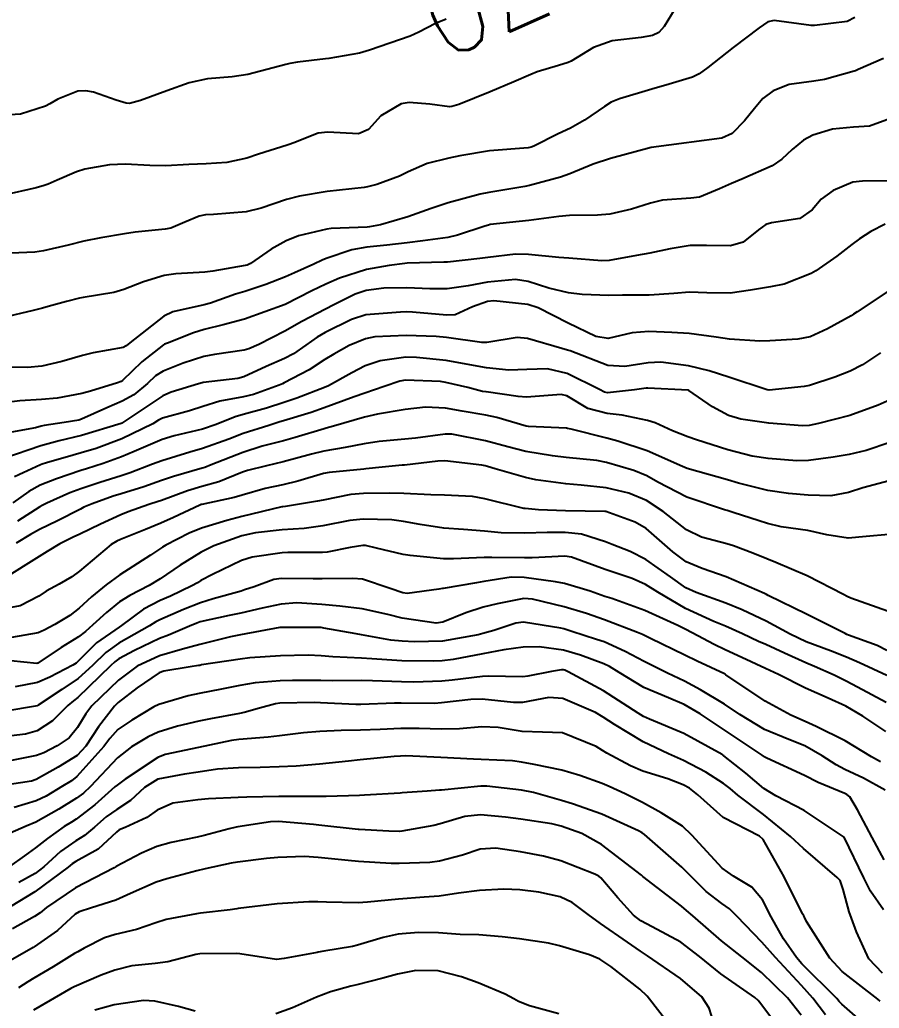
# Model space of a CAD drawing. Header units: metres. Extents: x 318500 to 325275, y 7408834 to 7428799.
# Drawn here: x 323629.18 to 323671.71, y 7420211.47 to 7420260.4 of the extents above; entities that cross this region are included whole.
import ezdxf
from ezdxf.enums import TextEntityAlignment as Align

# ---------------------------------------------------------------- set-up
doc = ezdxf.new("R2010")
doc.units = ezdxf.units.M
doc.header["$MEASUREMENT"] = 0
for name, color, linetype in [('Cotas', 45, 'Continuous'), ('Curvas de Nivel 1m', 11, 'Continuous'), ('Curvas de Nivel 5m', 15, 'Continuous'), ('Vias Primárias', 230, 'Continuous')]:
    doc.layers.add(name, color=color, linetype=linetype)
doc.styles.add('Style-STANDARD', font='STANDARD.shx')

msp = doc.modelspace()

# ---------------------------------------------------------------- linework, layer by layer
at = {"layer": 'Curvas de Nivel 1m', "flags": 128}
for points, elevation in [([(323661.616, 7420260.957), (323661.07, 7420260.064), (323660.799, 7420259.765), (323660.496, 7420259.631), (323659.932, 7420259.519), (323658.489, 7420259.356), (323657.571, 7420259.026), (323656.473, 7420258.352), (323656.323, 7420258.281), (323655.842, 7420258.136), (323654.789, 7420257.824), (323654.465, 7420257.697), (323653.627, 7420257.328), (323652.457, 7420256.838), (323650.899, 7420256.203), (323650.556, 7420256.101), (323650.448, 7420256.097), (323649.467, 7420256.22), (323648.451, 7420256.308), (323648.047, 7420256.236), (323647.049, 7420255.643), (323646.431, 7420254.976), (323645.946, 7420254.749), (323644.428, 7420254.845), (323643.939, 7420254.783), (323642.74, 7420254.307), (323642.509, 7420254.219), (323642.418, 7420254.192), (323640.996, 7420253.746), (323640.408, 7420253.546), (323639.427, 7420253.333), (323638.403, 7420253.269), (323637.547, 7420253.234), (323636.402, 7420253.165), (323635.616, 7420253.188), (323634.403, 7420253.254), (323633.622, 7420253.212), (323632.398, 7420253.003), (323631.981, 7420252.87), (323631.033, 7420252.464), (323630.588, 7420252.268), (323630.387, 7420252.202), (323629.996, 7420252.086), (323628.382, 7420251.725)], 769), ([(323670.509, 7420260.512), (323670.127, 7420260.324), (323668.502, 7420260.121), (323668.348, 7420260.126), (323666.506, 7420260.364), (323666.2, 7420260.299), (323665.767, 7420260.001), (323664.49, 7420259.034), (323663.231, 7420258.039), (323662.803, 7420257.718), (323662.473, 7420257.562), (323661.313, 7420257.215), (323660.463, 7420256.969), (323658.851, 7420256.489), (323658.452, 7420256.322), (323658.108, 7420256.105), (323657.132, 7420255.427), (323656.434, 7420255.033), (323655.817, 7420254.749), (323654.615, 7420254.148), (323654.478, 7420254.091), (323654.419, 7420254.076), (323654.331, 7420254.063), (323652.416, 7420253.918), (323650.95, 7420253.664), (323650.41, 7420253.556), (323649.34, 7420253.286), (323648.4, 7420252.872), (323647.969, 7420252.664), (323646.841, 7420252.253), (323646.389, 7420252.124), (323646.225, 7420252.099), (323644.386, 7420251.901), (323643.018, 7420251.669), (323642.382, 7420251.502), (323641.122, 7420251.073), (323640.375, 7420250.887), (323638.767, 7420250.757), (323638.374, 7420250.738), (323638.062, 7420250.684), (323637.341, 7420250.38), (323636.661, 7420250.092), (323636.365, 7420250.037), (323634.89, 7420249.885), (323634.361, 7420249.805), (323633.188, 7420249.607), (323632.355, 7420249.436), (323631.564, 7420249.246), (323630.347, 7420248.961), (323629.923, 7420248.9), (323628.345, 7420248.838)], 768), ([(323671.919, 7420258.492), (323670.669, 7420257.938), (323670.539, 7420257.88), (323670.479, 7420257.858), (323668.996, 7420257.439), (323668.471, 7420257.357), (323667.259, 7420257.192), (323666.464, 7420256.891), (323665.959, 7420256.496), (323665.531, 7420256.004), (323665.05, 7420255.402), (323664.431, 7420254.774), (323663.921, 7420254.534), (323662.424, 7420254.344), (323662.167, 7420254.309), (323660.42, 7420254.07), (323658.414, 7420253.536), (323657.552, 7420253.254), (323656.406, 7420252.775), (323655.932, 7420252.607), (323654.4, 7420252.195), (323654.169, 7420252.153), (323652.387, 7420251.85), (323651.96, 7420251.761), (323650.381, 7420251.344), (323649.531, 7420251.066), (323648.374, 7420250.649), (323647.031, 7420250.25), (323646.482, 7420250.145), (323646.368, 7420250.133), (323644.59, 7420250.063), (323644.366, 7420250.039), (323642.967, 7420249.697), (323642.357, 7420249.458), (323641.625, 7420249.047), (323640.588, 7420248.336), (323640.424, 7420248.253), (323640.338, 7420248.23), (323638.739, 7420247.959), (323638.333, 7420247.904), (323636.893, 7420247.823), (323636.33, 7420247.742), (323635.306, 7420247.425), (323634.319, 7420247.042), (323633.839, 7420246.905), (323632.313, 7420246.657), (323632.141, 7420246.623), (323631.492, 7420246.458), (323630.575, 7420246.2), (323630.307, 7420246.129), (323629.843, 7420246.014), (323628.301, 7420245.649)], 767), ([(323672.445, 7420255.585), (323671.228, 7420255.138), (323670.437, 7420255.087), (323669.406, 7420254.985), (323668.431, 7420254.693), (323667.959, 7420254.443), (323667.402, 7420253.98), (323666.893, 7420253.507), (323666.412, 7420253.165), (323664.908, 7420252.515), (323664.403, 7420252.297), (323663.814, 7420252.029), (323662.811, 7420251.627), (323662.393, 7420251.562), (323660.986, 7420251.469), (323660.389, 7420251.329), (323659.448, 7420251.02), (323658.38, 7420250.774), (323657.763, 7420250.725), (323656.379, 7420250.712), (323655.848, 7420250.665), (323654.375, 7420250.467), (323652.45, 7420250.258), (323652.371, 7420250.24), (323652.198, 7420250.183), (323650.832, 7420249.734), (323650.361, 7420249.63), (323649.13, 7420249.45), (323648.357, 7420249.365), (323647.351, 7420249.249), (323646.353, 7420249.144), (323645.603, 7420249.019), (323644.344, 7420248.584), (323644.142, 7420248.493), (323643.724, 7420248.296), (323642.773, 7420247.866), (323642.33, 7420247.674), (323641.361, 7420247.288), (323640.319, 7420246.957), (323639.849, 7420246.815), (323638.611, 7420246.365), (323638.309, 7420246.282), (323636.751, 7420245.94), (323636.303, 7420245.729), (323634.625, 7420244.415), (323634.445, 7420244.26), (323634.286, 7420244.174), (323632.813, 7420243.911), (323632.28, 7420243.773), (323631.254, 7420243.482), (323630.272, 7420243.259), (323629.564, 7420243.187), (323628.271, 7420243.206)], 766), ([(323672.012, 7420250.279), (323671.302, 7420249.926), (323670.74, 7420249.559), (323670.36, 7420249.281), (323669.609, 7420248.693), (323668.568, 7420247.967), (323668.339, 7420247.836), (323667.003, 7420247.314), (323666.332, 7420247.184), (323665.336, 7420247.011), (323664.328, 7420246.866), (323663.176, 7420246.885), (323662.329, 7420246.909), (323661.538, 7420246.848), (323660.327, 7420246.773), (323658.998, 7420246.761), (323658.327, 7420246.751), (323657.011, 7420246.804), (323656.327, 7420246.877), (323655.353, 7420247.116), (323654.333, 7420247.445), (323653.711, 7420247.537), (323652.332, 7420247.411), (323651.366, 7420247.23), (323650.329, 7420247.078), (323649.472, 7420247.075), (323648.329, 7420247.123), (323647.189, 7420247.113), (323646.321, 7420246.995), (323645.776, 7420246.81), (323644.719, 7420246.284), (323644.308, 7420246.075), (323643.138, 7420245.466), (323642.297, 7420244.984), (323641.002, 7420244.329), (323640.508, 7420244.115), (323640.286, 7420244.045), (323638.811, 7420243.833), (323638.28, 7420243.724), (323637.26, 7420243.395), (323636.269, 7420243.011), (323635.894, 7420242.767), (323635.497, 7420242.401), (323634.821, 7420241.842), (323634.246, 7420241.513), (323633.482, 7420241.191), (323632.233, 7420240.622), (323632.103, 7420240.58), (323631.374, 7420240.459), (323630.383, 7420240.314), (323630.228, 7420240.28), (323629.953, 7420240.2), (323628.224, 7420239.889)], 764), ([(323672.332, 7420247.079), (323670.614, 7420245.936), (323670.438, 7420245.819), (323670.317, 7420245.746), (323669.158, 7420245.106), (323668.301, 7420244.703), (323667.686, 7420244.589), (323666.298, 7420244.506), (323665.808, 7420244.486), (323664.299, 7420244.589), (323663.646, 7420244.684), (323662.302, 7420244.871), (323661.439, 7420244.922), (323660.303, 7420244.963), (323659.477, 7420244.908), (323658.298, 7420244.63), (323657.685, 7420244.723), (323656.309, 7420245.382), (323654.834, 7420246.145), (323654.322, 7420246.309), (323652.639, 7420246.491), (323652.323, 7420246.458), (323651.585, 7420246.191), (323650.719, 7420245.799), (323650.313, 7420245.771), (323648.615, 7420245.928), (323648.316, 7420245.939), (323648.013, 7420245.932), (323646.305, 7420245.797), (323645.595, 7420245.562), (323644.296, 7420244.913), (323643.897, 7420244.691), (323643.331, 7420244.3), (323642.721, 7420243.868), (323642.28, 7420243.64), (323641.369, 7420243.229), (323640.266, 7420242.724), (323639.971, 7420242.638), (323638.261, 7420242.443), (323638.203, 7420242.428), (323638.022, 7420242.372), (323636.672, 7420241.968), (323636.251, 7420241.779), (323635.419, 7420241.226), (323634.23, 7420240.433), (323634.2, 7420240.42), (323632.224, 7420239.819), (323631.12, 7420239.562), (323630.218, 7420239.313), (323628.391, 7420238.677)], 763), ([(323671.767, 7420243.918), (323670.885, 7420243.327), (323670.276, 7420243.013), (323669.52, 7420242.703), (323668.265, 7420242.299), (323667.99, 7420242.246), (323666.261, 7420242.069), (323666.17, 7420242.083), (323664.27, 7420242.714), (323663.293, 7420243.017), (323662.278, 7420243.275), (323660.896, 7420243.448), (323660.28, 7420243.425), (323659.124, 7420243.241), (323658.278, 7420243.282), (323656.412, 7420244.004), (323656.289, 7420244.047), (323656.003, 7420244.133), (323654.297, 7420244.615), (323653.786, 7420244.67), (323652.294, 7420244.427), (323652.049, 7420244.428), (323650.297, 7420244.665), (323649.784, 7420244.729), (323648.298, 7420244.777), (323646.744, 7420244.701), (323646.294, 7420244.611), (323645.482, 7420244.272), (323644.714, 7420243.853), (323644.279, 7420243.578), (323643.493, 7420243.076), (323642.262, 7420242.423), (323642.187, 7420242.386), (323642.016, 7420242.314), (323640.741, 7420241.845), (323640.251, 7420241.729), (323639.083, 7420241.522), (323638.243, 7420241.254), (323637.581, 7420241.035), (323636.234, 7420240.672), (323636.047, 7420240.578), (323635.756, 7420240.397), (323634.222, 7420239.653), (323632.953, 7420239.174), (323632.215, 7420238.96), (323631.814, 7420238.854), (323630.496, 7420238.467), (323630.281, 7420238.398), (323630.208, 7420238.37), (323628.921, 7420237.767)], 762), ([(323672.257, 7420241.594), (323671.656, 7420241.321), (323670.249, 7420240.81), (323668.701, 7420240.419), (323668.243, 7420240.32), (323667.919, 7420240.298), (323666.244, 7420240.432), (323664.86, 7420240.625), (323664.248, 7420240.812), (323663.462, 7420241.241), (323662.284, 7420242.05), (323662.26, 7420242.06), (323660.261, 7420242.165), (323660.176, 7420242.157), (323659.607, 7420242.08), (323658.258, 7420241.93), (323658.117, 7420241.96), (323657.861, 7420242.106), (323656.271, 7420242.896), (323655.289, 7420243.126), (323654.274, 7420243.092), (323653.38, 7420243.056), (323652.275, 7420243.167), (323651.084, 7420243.391), (323650.28, 7420243.536), (323648.817, 7420243.69), (323648.282, 7420243.695), (323647.008, 7420243.52), (323646.275, 7420243.271), (323645.617, 7420242.923), (323644.455, 7420242.287), (323644.259, 7420242.198), (323642.884, 7420241.673), (323642.247, 7420241.453), (323641.392, 7420241.174), (323640.238, 7420240.859), (323639.837, 7420240.745), (323638.895, 7420240.36), (323638.228, 7420240.129), (323636.811, 7420239.798), (323636.222, 7420239.62), (323634.833, 7420239.028), (323634.213, 7420238.76), (323633.299, 7420238.434), (323632.481, 7420238.171), (323632.204, 7420238.081), (323630.988, 7420237.673), (323630.193, 7420237.355), (323629.618, 7420237.049), (323628.841, 7420236.49)], 761), ([(323672.205, 7420237.575), (323670.895, 7420237.234), (323670.196, 7420236.999), (323669.31, 7420236.837), (323668.193, 7420236.87), (323667.229, 7420236.946), (323666.197, 7420237.093), (323664.751, 7420237.462), (323664.204, 7420237.621), (323662.73, 7420238.042), (323662.212, 7420238.195), (323661.974, 7420238.292), (323660.225, 7420239.054), (323658.775, 7420239.548), (323658.234, 7420239.696), (323656.463, 7420240.127), (323656.285, 7420240.174), (323656.241, 7420240.184), (323654.36, 7420240.267), (323654.241, 7420240.29), (323652.787, 7420240.713), (323652.246, 7420240.823), (323651.076, 7420241.025), (323650.25, 7420241.172), (323649.252, 7420241.218), (323648.249, 7420241.11), (323646.874, 7420240.878), (323646.245, 7420240.72), (323644.708, 7420240.283), (323644.341, 7420240.186), (323644.238, 7420240.158), (323642.813, 7420239.715), (323642.222, 7420239.554), (323641.181, 7420239.287), (323640.216, 7420238.982), (323638.646, 7420238.363), (323638.34, 7420238.236), (323638.207, 7420238.196), (323636.79, 7420237.795), (323636.198, 7420237.589), (323635.322, 7420237.274), (323634.188, 7420236.93), (323633.8, 7420236.811), (323632.76, 7420236.441), (323632.352, 7420236.273), (323632.176, 7420236.181), (323631.038, 7420235.59), (323630.16, 7420235.162), (323629.712, 7420234.921), (323629, 7420234.487)], 759), ([(323672.17, 7420234.927), (323671.069, 7420234.827), (323670.168, 7420234.735), (323669.113, 7420234.9), (323668.171, 7420235.113), (323666.853, 7420235.304), (323666.175, 7420235.459), (323665.77, 7420235.59), (323664.482, 7420236.015), (323664.181, 7420236.113), (323664.061, 7420236.143), (323662.191, 7420236.764), (323660.748, 7420237.518), (323660.206, 7420237.819), (323659.563, 7420238.08), (323658.216, 7420238.486), (323657.736, 7420238.588), (323656.219, 7420238.737), (323655.549, 7420238.807), (323654.223, 7420239.036), (323653.328, 7420239.265), (323652.231, 7420239.556), (323650.559, 7420239.882), (323650.235, 7420239.893), (323648.764, 7420239.693), (323648.231, 7420239.631), (323646.961, 7420239.517), (323646.227, 7420239.408), (323645.273, 7420239.225), (323644.221, 7420239.041), (323643.61, 7420238.902), (323642.212, 7420238.519), (323641.394, 7420238.322), (323640.449, 7420238.093), (323640.205, 7420238.01), (323639.029, 7420237.526), (323638.194, 7420237.288), (323637.483, 7420237.084), (323636.183, 7420236.598), (323636.029, 7420236.546), (323635.56, 7420236.399), (323634.543, 7420236.046), (323634.172, 7420235.895), (323633.168, 7420235.432), (323632.157, 7420234.938), (323631.827, 7420234.782), (323631.164, 7420234.46), (323630.535, 7420234.077), (323630.144, 7420233.825), (323628.365, 7420232.729)], 758), ([(323672.118, 7420231.127), (323670.3, 7420231.765), (323670.129, 7420231.842), (323669.944, 7420231.943), (323668.144, 7420232.875), (323666.598, 7420233.541), (323666.156, 7420233.72), (323665.464, 7420234), (323664.501, 7420234.352), (323664.164, 7420234.455), (323662.918, 7420234.789), (323662.171, 7420235.148), (323661.011, 7420236.062), (323660.188, 7420236.609), (323659.317, 7420236.96), (323658.197, 7420237.223), (323656.96, 7420237.357), (323656.199, 7420237.42), (323654.723, 7420237.624), (323654.204, 7420237.734), (323652.71, 7420238.172), (323652.321, 7420238.287), (323652.212, 7420238.318), (323652.049, 7420238.346), (323650.215, 7420238.563), (323649.871, 7420238.558), (323648.212, 7420238.36), (323648.096, 7420238.348), (323647.109, 7420238.247), (323646.298, 7420238.17), (323646.208, 7420238.159), (323644.496, 7420237.996), (323644.205, 7420237.935), (323642.942, 7420237.559), (323642.196, 7420237.385), (323641.327, 7420237.189), (323640.188, 7420236.862), (323639.781, 7420236.751), (323638.181, 7420236.406), (323638.152, 7420236.399), (323638.085, 7420236.371), (323636.792, 7420235.763), (323636.166, 7420235.477), (323635.398, 7420235.165), (323634.154, 7420234.674), (323633.979, 7420234.597), (323633.699, 7420234.427), (323632.137, 7420233.112), (323631.758, 7420232.829), (323631.123, 7420232.46), (323630.484, 7420232.107), (323630.121, 7420231.873), (323629.202, 7420231.395), (323628.11, 7420231.186)], 757), ([(323672.093, 7420229.178), (323671.601, 7420229.423), (323670.194, 7420229.939), (323670.101, 7420229.976), (323670.028, 7420230.014), (323668.115, 7420230.975), (323666.213, 7420231.904), (323666.129, 7420231.945), (323666.04, 7420231.991), (323664.142, 7420232.829), (323662.955, 7420233.231), (323662.153, 7420233.574), (323661.491, 7420234.057), (323660.171, 7420235.217), (323659.631, 7420235.535), (323658.18, 7420236.057), (323658.138, 7420236.059), (323656.18, 7420236.084), (323654.844, 7420236.143), (323654.181, 7420236.204), (323654.122, 7420236.21), (323652.188, 7420236.691), (323651.582, 7420236.796), (323650.19, 7420236.873), (323649.517, 7420236.89), (323648.191, 7420236.957), (323647.463, 7420236.969), (323646.19, 7420236.954), (323645.56, 7420236.899), (323644.185, 7420236.627), (323643.907, 7420236.57), (323642.32, 7420236.309), (323642.199, 7420236.29), (323642.18, 7420236.289), (323642.154, 7420236.285), (323640.175, 7420235.812), (323639.423, 7420235.606), (323638.163, 7420235.228), (323637.554, 7420234.981), (323636.408, 7420234.387), (323636.247, 7420234.292), (323636.148, 7420234.226), (323635.648, 7420233.901), (323634.135, 7420232.917), (323633.457, 7420232.43), (323632.726, 7420231.836), (323632.112, 7420231.276), (323631.653, 7420230.909), (323630.911, 7420230.462), (323630.386, 7420230.177), (323630.094, 7420230.056), (323628.765, 7420229.815)], 756), ([(323672.06, 7420226.6), (323670.638, 7420227.365), (323670.076, 7420227.653), (323669.486, 7420227.949), (323668.509, 7420228.388), (323668.086, 7420228.569), (323667.018, 7420229.053), (323666.095, 7420229.466), (323665.73, 7420229.629), (323664.941, 7420230.007), (323664.105, 7420230.379), (323663.526, 7420230.611), (323662.118, 7420231.259), (323660.762, 7420232.064), (323660.136, 7420232.448), (323659.48, 7420232.74), (323658.146, 7420233.189), (323656.485, 7420233.795), (323656.156, 7420233.846), (323654.531, 7420233.77), (323654.154, 7420233.771), (323652.543, 7420233.786), (323652.154, 7420233.775), (323650.641, 7420233.714), (323650.153, 7420233.723), (323648.504, 7420233.877), (323648.156, 7420233.932), (323646.832, 7420234.25), (323646.282, 7420234.379), (323646.161, 7420234.382), (323645.534, 7420234.269), (323644.395, 7420234.048), (323644.156, 7420234.029), (323642.436, 7420234.027), (323642.156, 7420234.013), (323640.684, 7420233.8), (323640.149, 7420233.628), (323638.72, 7420232.943), (323638.133, 7420232.635), (323637.969, 7420232.534), (323637.692, 7420232.374), (323636.639, 7420231.869), (323636.119, 7420231.646), (323635.3, 7420231.215), (323634.218, 7420230.418), (323634.099, 7420230.34), (323632.974, 7420229.549), (323632.073, 7420228.642), (323631.973, 7420228.55), (323631.795, 7420228.453), (323630.668, 7420227.86), (323630.061, 7420227.589), (323628.956, 7420227.384)], 754), ([(323672.039, 7420225.165), (323670.905, 7420225.927), (323670.057, 7420226.415), (323669.192, 7420226.824), (323668.07, 7420227.316), (323666.728, 7420227.984), (323666.083, 7420228.291), (323664.904, 7420228.823), (323664.092, 7420229.208), (323663.543, 7420229.477), (323662.452, 7420230.045), (323662.103, 7420230.226), (323661.75, 7420230.409), (323660.116, 7420231.15), (323658.476, 7420231.744), (323658.126, 7420231.858), (323657.411, 7420232.111), (323656.136, 7420232.498), (323655.69, 7420232.581), (323654.14, 7420232.791), (323653.5, 7420232.8), (323652.136, 7420232.59), (323651.787, 7420232.534), (323650.13, 7420232.242), (323650.101, 7420232.24), (323649.918, 7420232.212), (323648.35, 7420232.005), (323648.127, 7420232.032), (323647.512, 7420232.239), (323646.137, 7420232.701), (323645.657, 7420232.747), (323644.136, 7420232.72), (323643.704, 7420232.727), (323642.137, 7420232.748), (323641.758, 7420232.693), (323640.772, 7420232.33), (323640.291, 7420232.174), (323640.127, 7420232.122), (323638.752, 7420231.729), (323638.117, 7420231.534), (323637.285, 7420231.205), (323636.105, 7420230.697), (323635.906, 7420230.59), (323635.59, 7420230.398), (323634.087, 7420229.543), (323633.429, 7420229.08), (323632.784, 7420228.439), (323632.063, 7420227.785), (323631.265, 7420227.251), (323630.095, 7420226.47), (323630.072, 7420226.448), (323630.05, 7420226.439), (323628.385, 7420226.155)], 753), ([(323671.77, 7420223.666), (323671.322, 7420223.92), (323670.031, 7420224.704), (323668.583, 7420225.42), (323668.045, 7420225.66), (323667.342, 7420225.977), (323666.06, 7420226.661), (323664.126, 7420227.973), (323664.08, 7420228.003), (323664.055, 7420228.02), (323662.698, 7420228.653), (323662.089, 7420228.95), (323660.389, 7420229.775), (323660.098, 7420229.919), (323659.996, 7420229.968), (323659.742, 7420230.075), (323658.109, 7420230.695), (323657.223, 7420231.004), (323656.118, 7420231.34), (323654.545, 7420231.724), (323654.124, 7420231.746), (323652.795, 7420231.494), (323652.117, 7420231.314), (323651.259, 7420231.047), (323650.106, 7420230.577), (323649.789, 7420230.528), (323648.108, 7420230.781), (323647.392, 7420230.96), (323646.115, 7420231.247), (323645.015, 7420231.378), (323644.118, 7420231.459), (323642.889, 7420231.532), (323642.117, 7420231.473), (323641.165, 7420231.273), (323640.11, 7420231.033), (323639.548, 7420230.909), (323638.103, 7420230.594), (323637.936, 7420230.538), (323637.58, 7420230.375), (323636.539, 7420229.942), (323636.094, 7420229.766), (323634.854, 7420229.181), (323634.075, 7420228.758), (323633.878, 7420228.618), (323633.673, 7420228.426), (323632.054, 7420226.851), (323631.828, 7420226.677), (323631.555, 7420226.455), (323630.803, 7420225.698), (323630.031, 7420225.205), (323629.467, 7420225.04), (323628.026, 7420224.87)], 752), ([(323672.003, 7420222.257), (323670.934, 7420222.851), (323670.014, 7420223.292), (323669.582, 7420223.513), (323668.894, 7420223.957), (323668.027, 7420224.453), (323667.239, 7420224.771), (323666.039, 7420225.265), (323664.818, 7420226.008), (323664.058, 7420226.521), (323662.874, 7420227.232), (323662.074, 7420227.663), (323661.233, 7420228.058), (323660.086, 7420228.628), (323659.14, 7420229.134), (323658.095, 7420229.598), (323657.718, 7420229.727), (323656.491, 7420230.124), (323656.102, 7420230.247), (323655.95, 7420230.284), (323654.106, 7420230.577), (323653.724, 7420230.538), (323652.636, 7420230.172), (323652.098, 7420230.014), (323651.871, 7420229.956), (323650.094, 7420229.638), (323648.706, 7420229.612), (323648.094, 7420229.636), (323647.548, 7420229.692), (323646.097, 7420229.947), (323645.831, 7420229.997), (323644.228, 7420230.288), (323644.1, 7420230.311), (323644.078, 7420230.312), (323642.1, 7420230.321), (323642.042, 7420230.311), (323640.096, 7420229.954), (323639.606, 7420229.858), (323638.091, 7420229.475), (323637.231, 7420229.236), (323636.085, 7420228.913), (323634.981, 7420228.406), (323634.063, 7420227.712), (323632.746, 7420226.44), (323632.442, 7420226.046), (323632.034, 7420225.362), (323631.625, 7420224.855), (323631.035, 7420224.46), (323630.37, 7420224.113), (323630.013, 7420223.973), (323628.772, 7420223.725)], 751), ([(323671.924, 7420216.339), (323671.271, 7420217.257), (323670.946, 7420217.925), (323669.97, 7420219.94), (323667.989, 7420221.252), (323666.592, 7420221.984), (323666.004, 7420222.349), (323665.111, 7420223.104), (323664.019, 7420223.967), (323663.987, 7420223.987), (323663.93, 7420224.021), (323662.035, 7420225.067), (323660.337, 7420225.776), (323660.048, 7420225.906), (323659.777, 7420226.074), (323658.066, 7420227.177), (323656.317, 7420228.126), (323656.149, 7420228.197), (323656.081, 7420228.218), (323655.988, 7420228.224), (323655.484, 7420228.136), (323654.317, 7420227.906), (323654.076, 7420227.881), (323652.351, 7420227.901), (323652.076, 7420227.889), (323650.575, 7420227.7), (323650.072, 7420227.654), (323648.682, 7420227.613), (323648.071, 7420227.624), (323646.64, 7420227.683), (323646.071, 7420227.689), (323644.671, 7420227.681), (323644.071, 7420227.692), (323642.677, 7420227.698), (323642.071, 7420227.683), (323640.821, 7420227.576), (323640.067, 7420227.445), (323639.156, 7420227.261), (323638.06, 7420227.051), (323637.506, 7420226.927), (323636.052, 7420226.505), (323635.815, 7420226.394), (323634.715, 7420225.735), (323634.033, 7420225.265), (323633.629, 7420224.823), (323633.332, 7420224.43), (323632.005, 7420222.934), (323631.735, 7420222.721), (323631.289, 7420222.457), (323630.477, 7420221.973), (323629.983, 7420221.733), (323628.897, 7420221.404)], 749), ([(323671.879, 7420213.21), (323671.191, 7420213.92), (323670.583, 7420215.257), (323670.339, 7420215.934), (323670.231, 7420216.243), (323669.934, 7420217.339), (323669.779, 7420217.783), (323669.635, 7420217.945), (323667.961, 7420219.372), (323667.322, 7420219.976), (323665.986, 7420221.056), (323664.717, 7420222.009), (323664.328, 7420222.34), (323664.006, 7420222.59), (323663.134, 7420223.156), (323662.017, 7420223.734), (323661.278, 7420224.057), (323660.029, 7420224.663), (323658.614, 7420225.519), (323658.047, 7420225.882), (323657.669, 7420226.106), (323656.06, 7420226.807), (323655.352, 7420226.846), (323654.057, 7420226.61), (323653.608, 7420226.606), (323652.059, 7420226.763), (323651.499, 7420226.748), (323650.056, 7420226.579), (323649.71, 7420226.559), (323648.055, 7420226.566), (323647.725, 7420226.565), (323646.054, 7420226.499), (323645.814, 7420226.503), (323644.055, 7420226.592), (323643.75, 7420226.597), (323642.054, 7420226.567), (323641.828, 7420226.539), (323641.04, 7420226.325), (323640.281, 7420226.102), (323640.046, 7420226.054), (323638.609, 7420225.794), (323638.04, 7420225.674), (323636.987, 7420225.429), (323636.031, 7420225.133), (323635.53, 7420224.895), (323634.705, 7420224.41), (323634.014, 7420223.861), (323632.678, 7420222.44), (323632.331, 7420222.109), (323631.991, 7420221.86), (323631.114, 7420221.323), (323629.972, 7420220.683), (323629.493, 7420220.477), (323628.433, 7420220.023)], 748), ([(323671.759, 7420211.812), (323671.642, 7420211.913), (323669.88, 7420213.293), (323669.26, 7420213.949), (323668.12, 7420215.763), (323668.021, 7420215.968), (323667.986, 7420216.035), (323667.922, 7420216.148), (323667.011, 7420217.979), (323665.968, 7420219.826), (323665.789, 7420219.993), (323663.983, 7420220.905), (323662.738, 7420222.039), (323662.326, 7420222.368), (323662.005, 7420222.534), (323661.249, 7420222.816), (323660.011, 7420223.209), (323659.4, 7420223.466), (323658.232, 7420224.097), (323658.022, 7420224.225), (323657.71, 7420224.42), (323656.034, 7420225.094), (323655.049, 7420225.126), (323654.035, 7420225.163), (323652.848, 7420225.357), (323652.038, 7420225.394), (323650.931, 7420225.302), (323650.036, 7420225.286), (323648.949, 7420225.309), (323648.036, 7420225.312), (323647.011, 7420225.27), (323646.035, 7420225.238), (323645.086, 7420225.223), (323644.033, 7420225.167), (323643.224, 7420225.107), (323642.03, 7420224.958), (323641.467, 7420224.88), (323640.026, 7420224.764), (323639.656, 7420224.715), (323638.02, 7420224.37), (323636.377, 7420224.025), (323636.015, 7420223.876), (323634.401, 7420222.811), (323634.001, 7420222.516), (323633.889, 7420222.422), (323632.884, 7420221.539), (323631.976, 7420220.834), (323631.743, 7420220.681), (323631.379, 7420220.456), (323630.555, 7420219.87), (323629.954, 7420219.405), (323629.41, 7420219.016), (323628.673, 7420218.489)], 747), ([(323670.783, 7420210.86), (323669.857, 7420211.669), (323669.724, 7420211.807), (323669.605, 7420211.944), (323667.885, 7420213.662), (323667.617, 7420213.973), (323666.973, 7420214.911), (323666.367, 7420215.986), (323665.928, 7420216.827), (323665.403, 7420217.466), (323664.501, 7420218.012), (323663.946, 7420218.397), (323662.442, 7420220.043), (323661.977, 7420220.485), (323660.912, 7420221.135), (323659.994, 7420221.645), (323659.132, 7420222.083), (323658.352, 7420222.444), (323658.005, 7420222.594), (323656.888, 7420222.996), (323656.011, 7420223.249), (323654.631, 7420223.527), (323654.015, 7420223.645), (323653.568, 7420223.709), (323652.016, 7420223.789), (323651.633, 7420223.803), (323650.017, 7420223.882), (323648.287, 7420223.958), (323648.017, 7420223.953), (323647.709, 7420223.926), (323646.015, 7420223.761), (323645.451, 7420223.705), (323644.013, 7420223.549), (323642.861, 7420223.452), (323642.011, 7420223.413), (323641.076, 7420223.39), (323640.01, 7420223.365), (323638.963, 7420223.309), (323638.008, 7420223.158), (323637.325, 7420223.059), (323636.004, 7420222.8), (323635.347, 7420222.4), (323634.653, 7420221.747), (323633.983, 7420221.311), (323633.456, 7420220.949), (323632.87, 7420220.436), (323632.388, 7420220.019), (323631.959, 7420219.747), (323631.189, 7420219.221), (323630.369, 7420218.466), (323629.937, 7420218.131), (323629.13, 7420217.684)], 746), ([(323667.852, 7420211.127), (323667.17, 7420211.977), (323665.879, 7420213.237), (323664.908, 7420214.005), (323663.902, 7420214.804), (323662.479, 7420216.042), (323662.179, 7420216.302), (323661.925, 7420216.517), (323660.014, 7420217.994), (323659.94, 7420218.049), (323657.962, 7420219.579), (323656.992, 7420220.115), (323655.975, 7420220.482), (323655.509, 7420220.603), (323653.98, 7420220.827), (323653.213, 7420220.93), (323651.983, 7420221.047), (323651.208, 7420220.965), (323649.976, 7420220.593), (323649.672, 7420220.516), (323648.077, 7420220.229), (323647.986, 7420220.214), (323647.97, 7420220.213), (323647.434, 7420220.238), (323645.971, 7420220.309), (323645.919, 7420220.312), (323643.974, 7420220.53), (323643.709, 7420220.558), (323641.976, 7420220.709), (323641.591, 7420220.7), (323639.972, 7420220.448), (323639.881, 7420220.432), (323639.539, 7420220.346), (323638.309, 7420220.021), (323637.964, 7420219.938), (323636.677, 7420219.665), (323635.956, 7420219.468), (323635.204, 7420219.148), (323633.941, 7420218.478), (323633.904, 7420218.457), (323633.842, 7420218.421), (323631.93, 7420217.426), (323630.505, 7420216.461), (323630.184, 7420216.198), (323629.913, 7420216.013), (323628.81, 7420215.392)], 744), ([(323667.122, 7420209.977), (323665.857, 7420211.689), (323665.723, 7420211.857), (323665.555, 7420211.995), (323663.877, 7420213.173), (323662.812, 7420214.036), (323661.9, 7420214.734), (323660.476, 7420215.499), (323659.916, 7420215.789), (323659.549, 7420216.076), (323658.776, 7420216.935), (323657.938, 7420217.919), (323657.84, 7420218.002), (323657.639, 7420218.105), (323655.95, 7420218.772), (323655.099, 7420218.993), (323653.956, 7420219.205), (323652.729, 7420219.398), (323651.957, 7420219.337), (323651.095, 7420219.051), (323649.948, 7420218.746), (323649.478, 7420218.684), (323647.946, 7420218.625), (323647.55, 7420218.632), (323645.947, 7420218.736), (323645.436, 7420218.779), (323643.95, 7420218.928), (323643.273, 7420218.974), (323641.949, 7420218.935), (323641.394, 7420218.873), (323639.945, 7420218.698), (323639.642, 7420218.647), (323638.357, 7420218.364), (323637.939, 7420218.262), (323636.449, 7420217.871), (323635.933, 7420217.706), (323634.664, 7420217.146), (323633.924, 7420216.824), (323632.732, 7420216.432), (323632.11, 7420216.246), (323631.915, 7420216.117), (323631.044, 7420215.312), (323629.89, 7420214.5), (323629.836, 7420214.471), (323628.608, 7420213.761)], 743), ([(323663.751, 7420210.021), (323663.301, 7420211.475), (323662.934, 7420212.034), (323661.873, 7420212.931), (323660.248, 7420214.066), (323659.893, 7420214.299), (323659.25, 7420214.73), (323657.914, 7420215.667), (323657.305, 7420216.109), (323656.508, 7420216.703), (323655.928, 7420216.977), (323654.857, 7420217.215), (323653.932, 7420217.329), (323653.127, 7420217.358), (323651.931, 7420217.294), (323650.897, 7420217.163), (323649.928, 7420217.018), (323649.184, 7420216.961), (323647.926, 7420216.87), (323646.383, 7420216.712), (323645.924, 7420216.689), (323644.363, 7420216.722), (323643.924, 7420216.739), (323643.483, 7420216.736), (323641.923, 7420216.632), (323639.979, 7420216.398), (323639.921, 7420216.39), (323639.591, 7420216.345), (323638.114, 7420216.17), (323637.917, 7420216.144), (323636.43, 7420215.867), (323635.91, 7420215.7), (323634.95, 7420215.358), (323633.901, 7420215.123), (323633.364, 7420214.96), (323632.37, 7420214.435), (323632.058, 7420214.267), (323631.886, 7420214.171), (323630.822, 7420213.51), (323629.867, 7420212.951), (323629.568, 7420212.771), (323629.109, 7420212.481)], 742), ([(323661.603, 7420210.292), (323660.224, 7420212.066), (323659.865, 7420212.411), (323658.435, 7420213.538), (323657.887, 7420213.902), (323657.379, 7420214.108), (323655.896, 7420214.561), (323655.344, 7420214.69), (323653.901, 7420214.908), (323653.056, 7420215.01), (323651.904, 7420215.094), (323650.975, 7420215.123), (323649.905, 7420215.206), (323648.902, 7420215.223), (323647.903, 7420215.129), (323647.165, 7420214.977), (323645.895, 7420214.584), (323645.636, 7420214.522), (323644.23, 7420214.285), (323643.94, 7420214.238), (323643.889, 7420214.229), (323642.267, 7420213.923), (323641.884, 7420213.884), (323640.07, 7420214.154), (323639.887, 7420214.172), (323638.089, 7420214.165), (323637.886, 7420214.13), (323636.504, 7420213.757), (323635.879, 7420213.677), (323634.721, 7420213.564), (323633.874, 7420213.359), (323633.2, 7420213.097), (323631.861, 7420212.532), (323631.801, 7420212.501), (323631.702, 7420212.442), (323629.849, 7420211.376)], 741)]:
    msp.add_lwpolyline(points, dxfattribs=dict(at, elevation=elevation))
at = {"layer": 'Curvas de Nivel 5m', "flags": 128}
for points, elevation in [([(323650.282, 7420260.434), (323649.759, 7420260.217), (323648.934, 7420259.785), (323648.49, 7420259.59), (323647.489, 7420259.241), (323646.48, 7420258.901), (323645.989, 7420258.756), (323644.473, 7420258.479), (323644.3, 7420258.464), (323642.928, 7420258.305), (323642.535, 7420258.244), (323642.469, 7420258.225), (323642.349, 7420258.192), (323640.463, 7420257.684), (323639.689, 7420257.578), (323638.461, 7420257.475), (323637.555, 7420257.283), (323636.455, 7420256.888), (323635.16, 7420256.409), (323634.607, 7420256.259), (323634.448, 7420256.27), (323633.941, 7420256.428), (323632.83, 7420256.821), (323632.454, 7420256.889), (323632.044, 7420256.865), (323631.069, 7420256.464), (323630.671, 7420256.243), (323630.445, 7420256.132), (323629.206, 7420255.721), (323628.438, 7420255.683)], 770), ([(323672.405, 7420252.427), (323670.881, 7420252.409), (323670.404, 7420252.357), (323669.438, 7420251.954), (323668.836, 7420251.52), (323668.385, 7420250.995), (323667.789, 7420250.566), (323666.375, 7420250.352), (323666.094, 7420250.274), (323665.729, 7420250), (323664.979, 7420249.392), (323664.358, 7420249.205), (323663.169, 7420249.227), (323662.358, 7420249.223), (323661.358, 7420249.057), (323660.352, 7420248.851), (323659.703, 7420248.727), (323658.346, 7420248.484), (323657.977, 7420248.474), (323656.347, 7420248.595), (323655.847, 7420248.636), (323654.35, 7420248.788), (323653.717, 7420248.792), (323652.347, 7420248.64), (323651.947, 7420248.585), (323650.343, 7420248.408), (323650.156, 7420248.399), (323648.342, 7420248.349), (323648.232, 7420248.342), (323647.459, 7420248.243), (323646.337, 7420248.032), (323645.007, 7420247.603), (323644.325, 7420247.305), (323643.636, 7420246.981), (323642.31, 7420246.31), (323640.302, 7420245.585), (323639.24, 7420245.297), (323638.297, 7420245.066), (323637.769, 7420244.901), (323636.484, 7420244.388), (323636.343, 7420244.335), (323636.289, 7420244.302), (323635.213, 7420243.469), (323634.262, 7420242.539), (323634.196, 7420242.486), (323634.006, 7420242.424), (323632.684, 7420242.013), (323632.252, 7420241.897), (323631.036, 7420241.675), (323630.247, 7420241.597), (323629.187, 7420241.545), (323628.244, 7420241.414)], 765), ([(323672.234, 7420239.48), (323671.069, 7420239.086), (323670.224, 7420238.878), (323669.432, 7420238.741), (323668.219, 7420238.577), (323667.628, 7420238.567), (323666.22, 7420238.677), (323665.427, 7420238.797), (323664.226, 7420239.116), (323662.668, 7420239.609), (323662.236, 7420239.753), (323661.483, 7420240.058), (323660.619, 7420240.442), (323660.245, 7420240.568), (323658.993, 7420240.834), (323658.248, 7420240.91), (323657.296, 7420241.16), (323656.256, 7420241.779), (323655.975, 7420241.851), (323654.256, 7420241.723), (323653.849, 7420241.75), (323652.258, 7420241.975), (323652.082, 7420242.006), (323651.355, 7420242.194), (323650.264, 7420242.448), (323649.991, 7420242.486), (323648.265, 7420242.554), (323647.984, 7420242.515), (323647.205, 7420242.246), (323646.257, 7420241.924), (323645.728, 7420241.741), (323644.249, 7420241.186), (323643.59, 7420240.953), (323642.234, 7420240.544), (323642.055, 7420240.49), (323641.497, 7420240.321), (323640.226, 7420239.912), (323639.519, 7420239.647), (323638.218, 7420239.182), (323637.598, 7420238.994), (323636.212, 7420238.572), (323635.747, 7420238.397), (323634.641, 7420237.976), (323634.201, 7420237.828), (323633.141, 7420237.49), (323632.191, 7420237.174), (323631.662, 7420236.981), (323630.52, 7420236.467), (323630.29, 7420236.357), (323630.177, 7420236.287), (323629.071, 7420235.582)], 760), ([(323672.08, 7420227.944), (323670.728, 7420228.572), (323670.089, 7420228.841), (323669.293, 7420229.153), (323668.096, 7420229.608), (323667.311, 7420229.978), (323666.11, 7420230.631), (323664.936, 7420231.189), (323664.122, 7420231.52), (323662.644, 7420232.042), (323662.133, 7420232.281), (323661.373, 7420232.826), (323660.154, 7420233.689), (323659.378, 7420234.082), (323658.495, 7420234.427), (323658.165, 7420234.559), (323656.979, 7420234.929), (323656.169, 7420235.025), (323655.282, 7420235.026), (323654.168, 7420234.982), (323653.007, 7420235.006), (323652.169, 7420235.09), (323651.133, 7420235.159), (323650.17, 7420235.235), (323648.985, 7420235.409), (323648.173, 7420235.565), (323647.583, 7420235.648), (323646.174, 7420235.686), (323645.515, 7420235.611), (323644.171, 7420235.343), (323643.248, 7420235.22), (323642.168, 7420235.146), (323640.844, 7420235.007), (323640.165, 7420234.849), (323638.785, 7420234.361), (323638.147, 7420234.051), (323637.12, 7420233.401), (323636.133, 7420232.721), (323635.58, 7420232.398), (323634.629, 7420231.906), (323634.117, 7420231.586), (323633.474, 7420231.065), (323632.8, 7420230.44), (323632.429, 7420230.111), (323632.091, 7420229.859), (323631.22, 7420229.321), (323630.071, 7420228.543), (323630.014, 7420228.527), (323628.073, 7420228.724)], 755), ([(323671.954, 7420218.816), (323671.363, 7420219.919), (323670.637, 7420221.284), (323670.262, 7420221.936), (323670.115, 7420222.052), (323670.002, 7420222.101), (323668.696, 7420222.649), (323668.01, 7420222.994), (323666.153, 7420223.854), (323666.019, 7420223.916), (323665.977, 7420223.948), (323665.919, 7420223.992), (323664.038, 7420225.251), (323662.855, 7420226.038), (323662.057, 7420226.505), (323661.285, 7420226.834), (323660.069, 7420227.344), (323658.833, 7420228.089), (323658.367, 7420228.38), (323658.084, 7420228.516), (323656.923, 7420228.952), (323656.091, 7420229.195), (323654.878, 7420229.356), (323654.092, 7420229.337), (323653.14, 7420229.213), (323652.088, 7420229.02), (323650.621, 7420228.738), (323650.085, 7420228.662), (323649.657, 7420228.641), (323648.084, 7420228.666), (323646.593, 7420228.76), (323646.085, 7420228.797), (323644.673, 7420228.869), (323644.086, 7420228.909), (323643.443, 7420228.94), (323642.086, 7420228.911), (323640.561, 7420228.809), (323640.084, 7420228.746), (323638.179, 7420228.466), (323638.081, 7420228.442), (323638.02, 7420228.431), (323637.614, 7420228.375), (323636.303, 7420228.161), (323636.075, 7420228.072), (323634.992, 7420227.335), (323634.052, 7420226.605), (323633.857, 7420226.423), (323633.067, 7420225.402), (323632.442, 7420224.444), (323632.015, 7420223.987), (323631.07, 7420223.399), (323629.995, 7420222.797), (323629.754, 7420222.713), (323628.341, 7420222.495)], 750), ([(323669.047, 7420211.147), (323668.426, 7420211.962), (323667.869, 7420212.586), (323666.583, 7420213.983), (323665.901, 7420214.743), (323664.685, 7420216.009), (323664.295, 7420216.386), (323663.926, 7420216.657), (323663.146, 7420217.246), (323662.347, 7420218.044), (323661.946, 7420218.447), (323660.096, 7420220.069), (323659.971, 7420220.155), (323659.803, 7420220.242), (323657.985, 7420221.073), (323656.527, 7420221.587), (323655.994, 7420221.746), (323654.593, 7420222.144), (323654.001, 7420222.269), (323652.293, 7420222.465), (323652.003, 7420222.465), (323650.052, 7420222.261), (323650, 7420222.26), (323649.952, 7420222.259), (323649.332, 7420222.217), (323648.097, 7420222.131), (323647.998, 7420222.119), (323646.245, 7420222.008), (323645.996, 7420221.993), (323644.336, 7420221.944), (323643.995, 7420221.943), (323642.35, 7420221.951), (323641.995, 7420221.953), (323640.412, 7420221.916), (323639.993, 7420221.898), (323638.525, 7420221.829), (323637.991, 7420221.78), (323636.758, 7420221.613), (323635.983, 7420221.272), (323635.462, 7420220.914), (323634.392, 7420220.414), (323634.094, 7420220.293), (323633.967, 7420220.19), (323633.051, 7420219.336), (323631.944, 7420218.723), (323631.776, 7420218.618), (323631.576, 7420218.454), (323629.928, 7420217.233), (323628.699, 7420216.488)], 745), ([(323655.851, 7420211.189), (323654.406, 7420211.593), (323653.856, 7420211.796), (323653.629, 7420211.925), (323653.192, 7420212.16), (323651.868, 7420212.724), (323651.037, 7420213.028), (323649.877, 7420213.319), (323648.77, 7420213.328), (323647.874, 7420213.154), (323647.153, 7420212.958), (323645.866, 7420212.633), (323645.568, 7420212.561), (323644.561, 7420212.279), (323643.857, 7420212.013), (323642.668, 7420211.486), (323641.849, 7420211.19)], 740), ([(323637.85, 7420211.325), (323637.04, 7420211.56), (323635.854, 7420211.818), (323635.301, 7420211.845), (323633.852, 7420211.638), (323632.9, 7420211.379)], 740)]:
    msp.add_lwpolyline(points, dxfattribs=dict(at, elevation=elevation))
at = {"layer": 'Vias Primárias'}
for points in [[(323415.833, 7419583.302), (323419.047, 7419572.746), (323421.03, 7419562.086), (323421.351, 7419557.374), (323421.618, 7419546.016), (323420.655, 7419534.774), (323419.854, 7419529.552), (323419.495, 7419524.986, 0.238184), (323422.135, 7419522.665), (323425.333, 7419521.775), (323439.384, 7419519.04), (323447.038, 7419517.341, 0.392019), (323449.506, 7419518.783), (323449.894, 7419520.081), (323454.112, 7419536.783), (323456.933, 7419548.508), (323462.14, 7419572.405), (323463.204, 7419579.599, 0.075507), (323463.151, 7419593.445, 0), (323461.926, 7419601.304, 0.173993), (323443.828, 7419629.608, 0.279998), (323404.325, 7419640.182, 0.277838)], [(323934.92, 7420316.776, 0), (323936.242, 7420308.849)], [(323715.644, 7420145.548, 0), (323709.04, 7420132.939)], [(323939.281, 7420278.615, 0), (323933.27, 7420270.921)], [(323840.737, 7420005.613, 0), (323839.679, 7420000.995, -0.226003)], [(323831.088, 7420001.787, 0), (323833.844, 7420008.443, 0.220888)]]:
    msp.add_lwpolyline(points, format="xyb", dxfattribs=at)

# ---------------------------------------------------------------- texts
at = {"layer": 'Cotas', "style": 'Style-STANDARD'}
msp.add_text('770', height=4, rotation=204.0182, dxfattribs=at).set_placement((323653.58, 7420262.083, 770), align=Align.MIDDLE_CENTER)

doc.saveas('drawing.dxf')
